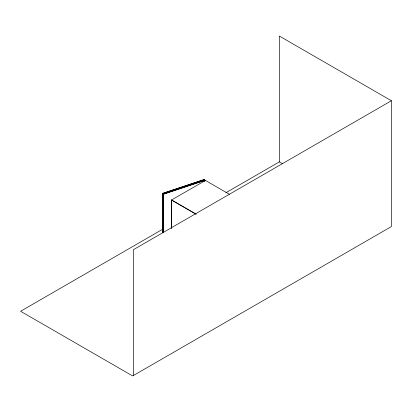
<?xml version="1.0" encoding="UTF-8"?>
<svg xmlns="http://www.w3.org/2000/svg" width="412" height="412" viewBox="0 0 412 412"><rect width="100%" height="100%" fill="white"/><g stroke="black" fill="none" stroke-linecap="round" stroke-linejoin="round"><path stroke-width="0.62" d="M204.362 181.486L204.553 181.162M171.49 228.269L171.49 200.011L205.48 180.461M163.054 229.02L20.6 311.266L132.649 375.955L391.4 226.564L391.4 100.734L279.351 36.045L279.351 161.875L225.93 192.718M391.4 100.734L133.375 249.703L133.375 375.533M162.781 232.507L162.781 193.336L204.331 179.483L205.083 180.235L163.533 194.083L163.533 232.615M162.781 193.336L163.615 194.134L205.001 180.338L204.254 179.586L162.864 193.382L162.864 232.404M279.351 161.875L282.694 163.806M205.413 180.425L229.417 194.284M196.112 214.152L171.624 200.011L171.557 228.31M171.49 200.011L196.045 214.189M163.615 194.134L163.615 232.517"/></g></svg>
